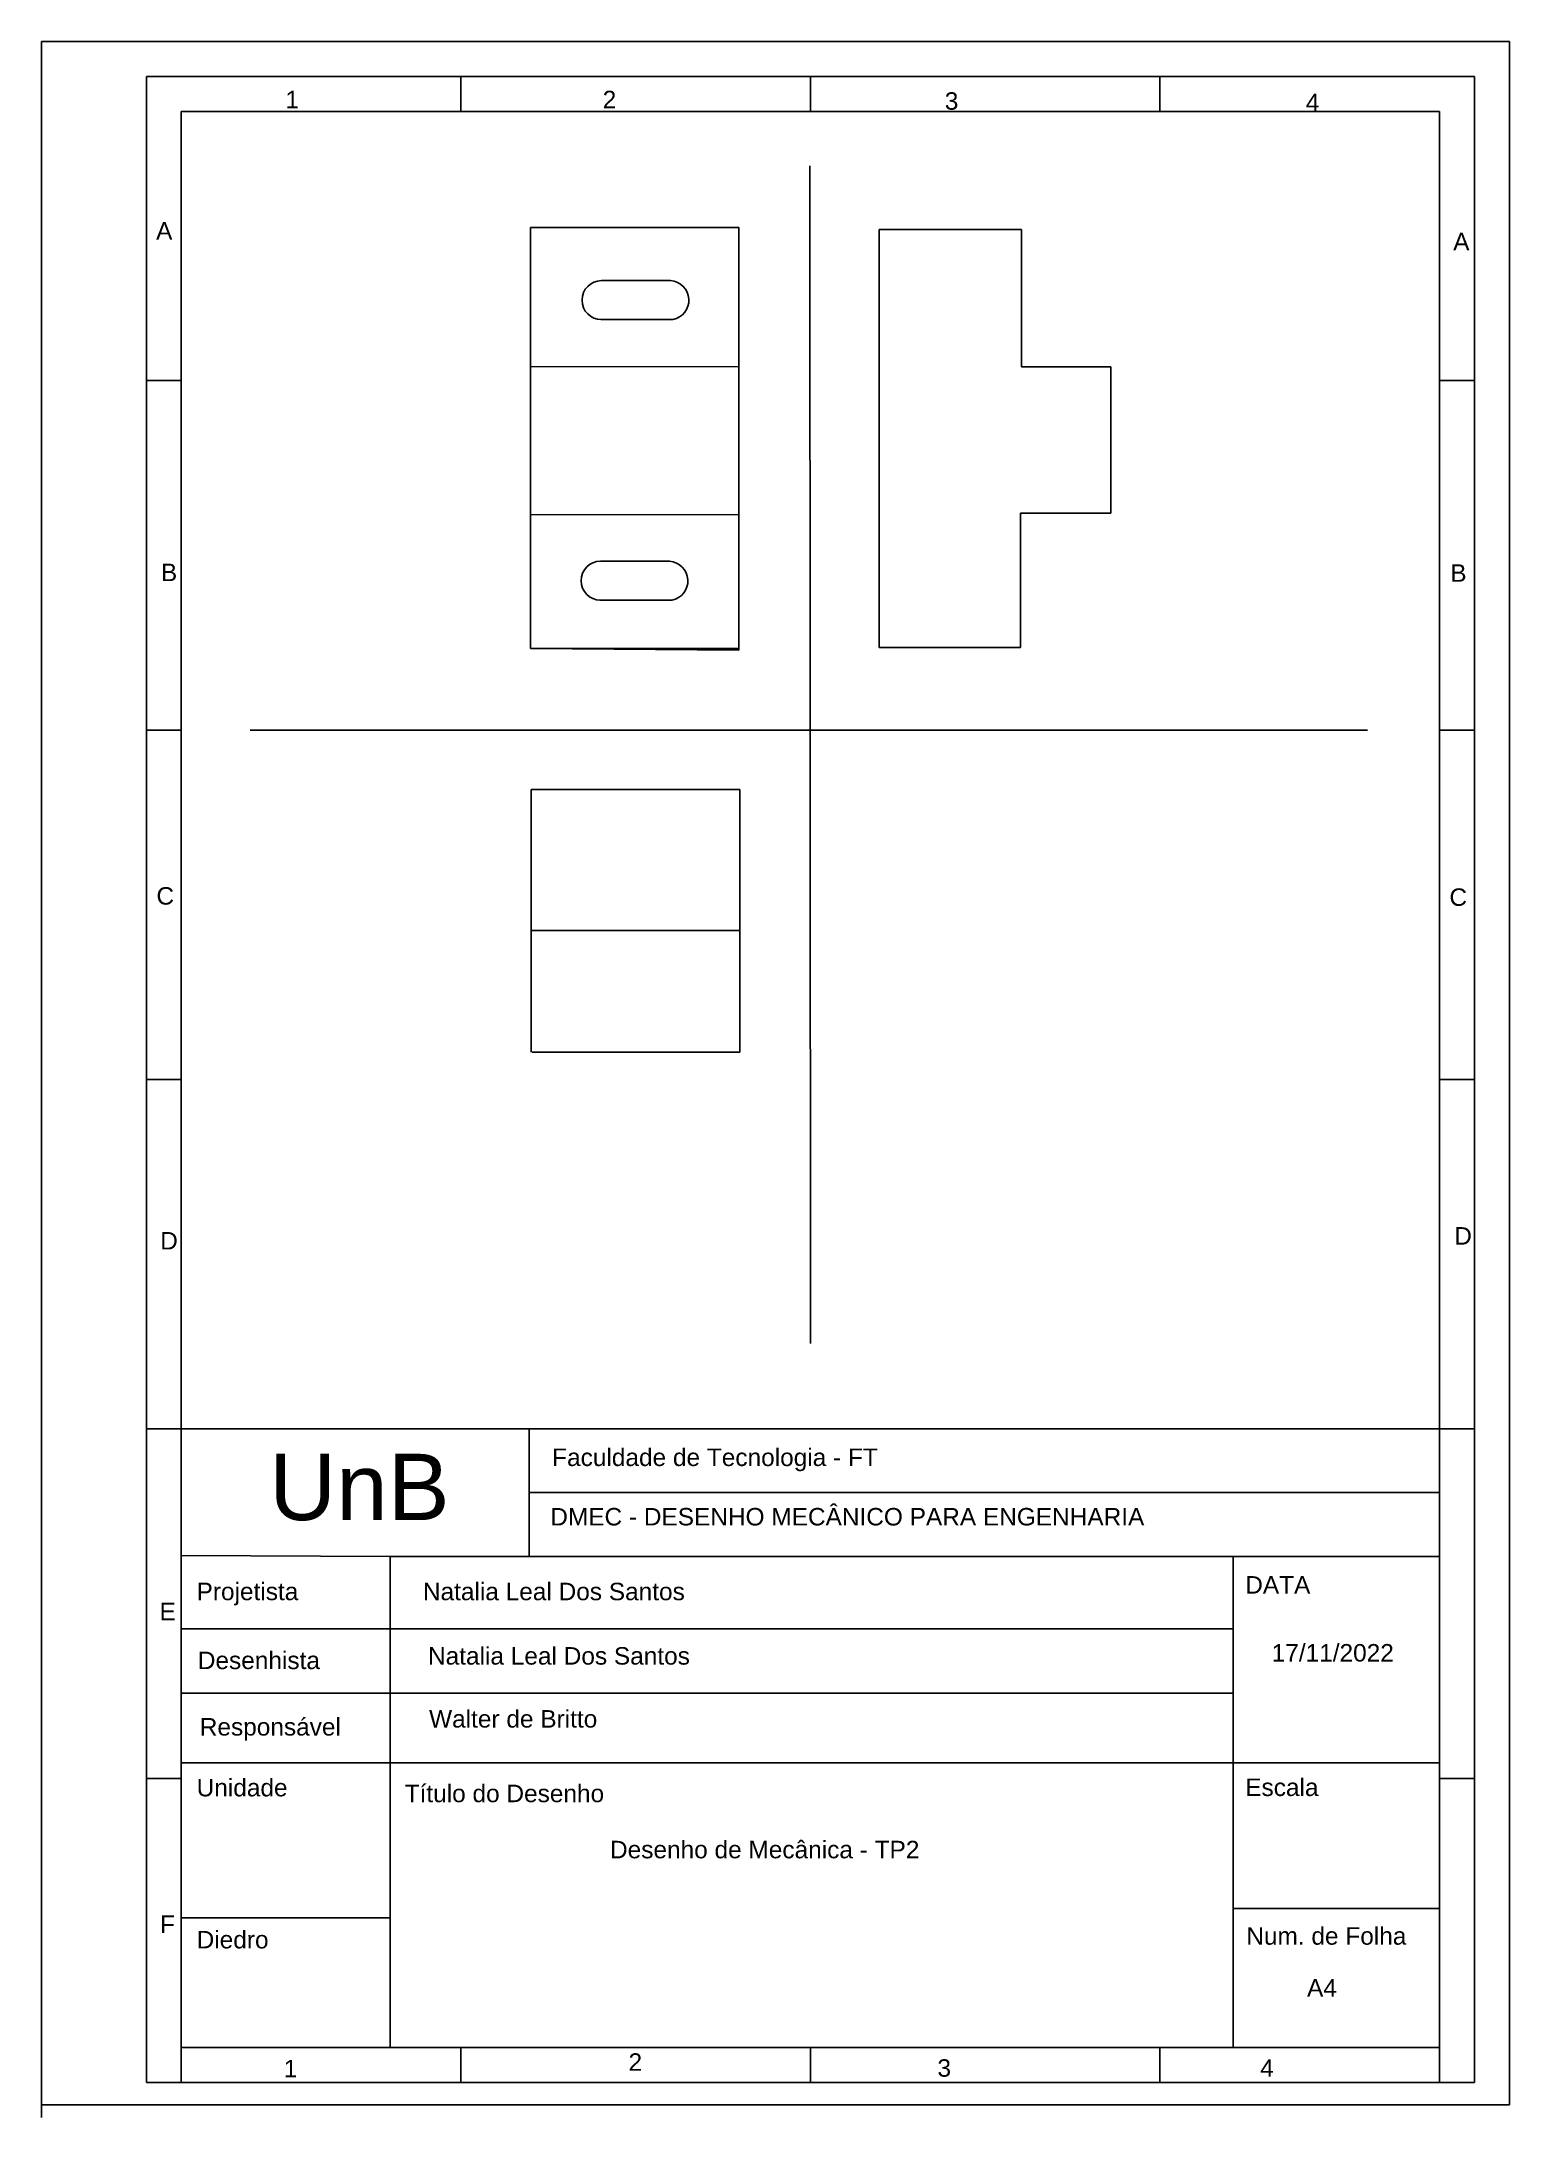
# Model space of a CAD drawing. Header units: millimetres. Extents: x 0 to 210, y 0 to 297.
import ezdxf

# ---------------------------------------------------------------- set-up
doc = ezdxf.new("R2010")
doc.units = ezdxf.units.MM
doc.styles.get("Standard").update_dxf_attribs({"font": 'arial.ttf'})

msp = doc.modelspace()

# ---------------------------------------------------------------- linework, layer by layer
for p, q in [((0, 0), (0, 297)), ((0, 297), (210, 297)), ((210, 297), (210, 1.81)), ((19.67, 297), (19.67, 297)), ((15, 5), (15, 292)), ((15, 292), (205, 292)), ((60, 287), (60, 292)), ((110, 287), (110, 292)), ((160, 287), (160, 292)), ((205, 292), (205, 5)), ((20, 10), (20, 287)), ((20, 287), (200, 287)), ((200, 287), (200, 10)), ((110, 110.72), (109.93, 279.2)), ((69.93, 270.38), (99.76, 270.4)), ((69.93, 270.38), (99.76, 270.4)), ((69.93, 270.38), (99.76, 270.4)), ((99.76, 270.38), (69.93, 270.38)), ((69.93, 270.38), (69.93, 210.14)), ((99.76, 270.38), (99.76, 209.93)), ((119.81, 270.1), (119.81, 210.29)), ((140.18, 270.1), (119.81, 270.1)), ((140.18, 250.44), (140.18, 270.1)), ((80.1, 262.8), (89.99, 262.8)), ((80.01, 257.21), (90.34, 257.21)), ((69.97, 250.48), (99.8, 250.49)), ((152.98, 250.44), (140.18, 250.44)), ((152.98, 229.54), (152.98, 250.44)), ((15, 248.5), (20, 248.5)), ((200, 248.5), (205, 248.5)), ((69.93, 229.29), (99.76, 229.31)), ((140.04, 210.29), (140.04, 229.54)), ((140.04, 229.54), (152.98, 229.54)), ((79.96, 222.65), (89.85, 222.65)), ((79.87, 217.06), (90.19, 217.06)), ((69.93, 210.14), (99.76, 210.14)), ((69.93, 210.14), (99.76, 209.93)), ((99.76, 209.93), (69.93, 210.14)), ((69.93, 210.14), (99.76, 209.93)), ((99.76, 209.93), (99.76, 209.93)), ((99.76, 209.93), (99.76, 209.93)), ((119.81, 210.29), (140.04, 210.29)), ((15, 198.5), (20, 198.5)), ((29.85, 198.5), (189.67, 198.5)), ((200, 198.5), (205, 198.5)), ((70.04, 189.97), (99.91, 189.97)), ((70.04, 189.97), (70.04, 152.4)), ((99.91, 189.97), (99.91, 169.8)), ((99.91, 169.8), (70.04, 169.8)), ((99.91, 169.8), (99.91, 152.4)), ((99.91, 152.4), (70.18, 152.4)), ((15, 148.5), (20, 148.5)), ((200, 148.5), (205, 148.5)), ((15, 98.5), (20, 98.5)), ((20, 98.5), (200, 98.5)), ((69.78, 80.28), (69.78, 98.5)), ((200, 98.5), (205, 98.5)), ((69.78, 89.41), (200, 89.41)), ((20, 80.39), (49.88, 80.28)), ((49.88, 80.28), (49.88, 10)), ((49.88, 80.28), (69.78, 80.28)), ((69.78, 80.28), (200, 80.28)), ((170.47, 80.28), (170.47, 10)), ((49.88, 69.93), (20, 69.93)), ((49.88, 69.93), (170.47, 69.93)), ((49.88, 60.72), (20, 60.72)), ((49.88, 60.72), (170.47, 60.72)), ((20, 50.75), (200, 50.75)), ((15, 48.5), (20, 48.5)), ((200, 48.5), (205, 48.5)), ((170.47, 29.91), (200, 29.91)), ((20, 28.54), (49.88, 28.54)), ((200, 10), (20, 10)), ((20, 10), (20, 5)), ((60, 5), (60, 10)), ((110, 5), (110, 10)), ((160, 5), (160, 10)), ((200, 10), (200, 5)), ((205, 5), (15, 5)), ((210, 1.81), (0, 1.81))]:
    msp.add_line(p, q)
for centre, radius, start, end in [((80.11, 260), 2.79, 90.2862, 269.7138), ((89.79, 259.98), 2.82, 281.1656, 85.884), ((79.97, 219.86), 2.79, 90.2862, 269.7138), ((89.64, 219.83), 2.82, 281.1656, 85.884)]:
    msp.add_arc(centre, radius, start, end)

# ---------------------------------------------------------------- texts
at = {"attachment_point": 1}
for s, width, gutter_width, heights, insert, char_height in [('1', 6.5612, 12.5, [0], (34.89, 289.95), 2.5), ('2', 7.9594, 12.5, [0], (80.28, 289.95), 2.5), ('3', 8.2821, 12.5, [0], (129.22, 289.74), 2.5), ('4', 19.1476, 12.5, [0], (180.85, 289.52), 2.5), ('A', 5, 12.5, [0], (16.39, 271.16), 2.5), ('A', 0.7529, 12.5, [0], (201.95, 269.63), 2.5), ('B', 5, 12.5, [0], (17.08, 222.3), 2.5), ('B', 1.3173, 12.5, [0], (201.53, 222.21), 2.5), ('C', 5, 12.5, [0], (16.44, 176.02), 2.5), ('C', 1.5587, 12.5, [0], (201.41, 175.84), 2.5), ('D', 5, 12.5, [0], (16.98, 126.68), 2.5), ('D', 2.9052, 12.5, [0], (202.1, 127.38), 2.5), ('Faculdade de Tecnologia - FT', 89.6355, 12.5, [0], (73.05, 95.7), 2.5), ('UnB', 155.9269, 47.48, [0], (32.57, 94.96), 9.495), ('DMEC - DESENHO MECÂNICO PARA ENGENHARIA', 97.1301, 12.5, [0], (72.78, 87.2), 2.5), ('DATA', 13.8971, 12.5, [0], (172.2, 77.45), 2.5), ('Projetista', 19.3967, 12.5, [0], (22.18, 76.51), 2.5), ('Natalia Leal Dos Santos', 63.9657, 12.5, [0], (54.56, 76.5), 2.5), ('E', 2.9985, 12.5, [0], (16.88, 73.64), 2.5), ('Desenhista', 16.1395, 12.5, [1.17], (22.36, 66.65), 2.5), ('Natalia Leal Dos Santos', 55.2899, 12.5, [0], (55.29, 67.29), 2.5), ('17/11/2022', 17.6886, 12.5, [1.84], (175.98, 67.73), 2.5), ('Responsável', 16.9811, 12.5, [0], (22.64, 57.14), 2.5), ('Walter de Britto', 49.7021, 12.5, [0], (55.44, 58.28), 2.5), ('Unidade', 14.7625, 12.5, [0], (22.19, 48.44), 2.5), ('Título do Desenho', 37.4396, 12.5, [0], (51.95, 47.61), 2.5), ('Escala', 13.0101, 12.5, [0], (172.2, 48.49), 2.5), ('Desenho de Mecânica - TP2', 51.0714, 12.5, [0], (81.33, 39.58), 2.5), ('F', 5, 12.5, [0], (16.97, 28.9), 2.5), ('Diedro', 12.3541, 12.5, [0], (22.19, 26.69), 2.5), ('Num. de Folha', 25.281, 12.5, [0], (172.35, 27.22), 2.5), ('A4', 12.0036, 12.5, [4.66], (181.04, 19.8), 2.5), ('2', 7.4857, 12.5, [0], (83.98, 9.18), 2.5), ('1', 7.2932, 12.5, [0], (34.65, 8.24), 2.5), ('3', 6.8679, 12.5, [0], (128.17, 8.33), 2.5), ('4', 7.7447, 12.5, [0], (174.34, 8.33), 2.5)]:
    msp.add_mtext_dynamic_manual_height_columns(s, width=width, gutter_width=gutter_width, heights=heights, dxfattribs=dict(at, insert=insert, char_height=char_height))

doc.saveas('drawing.dxf')
